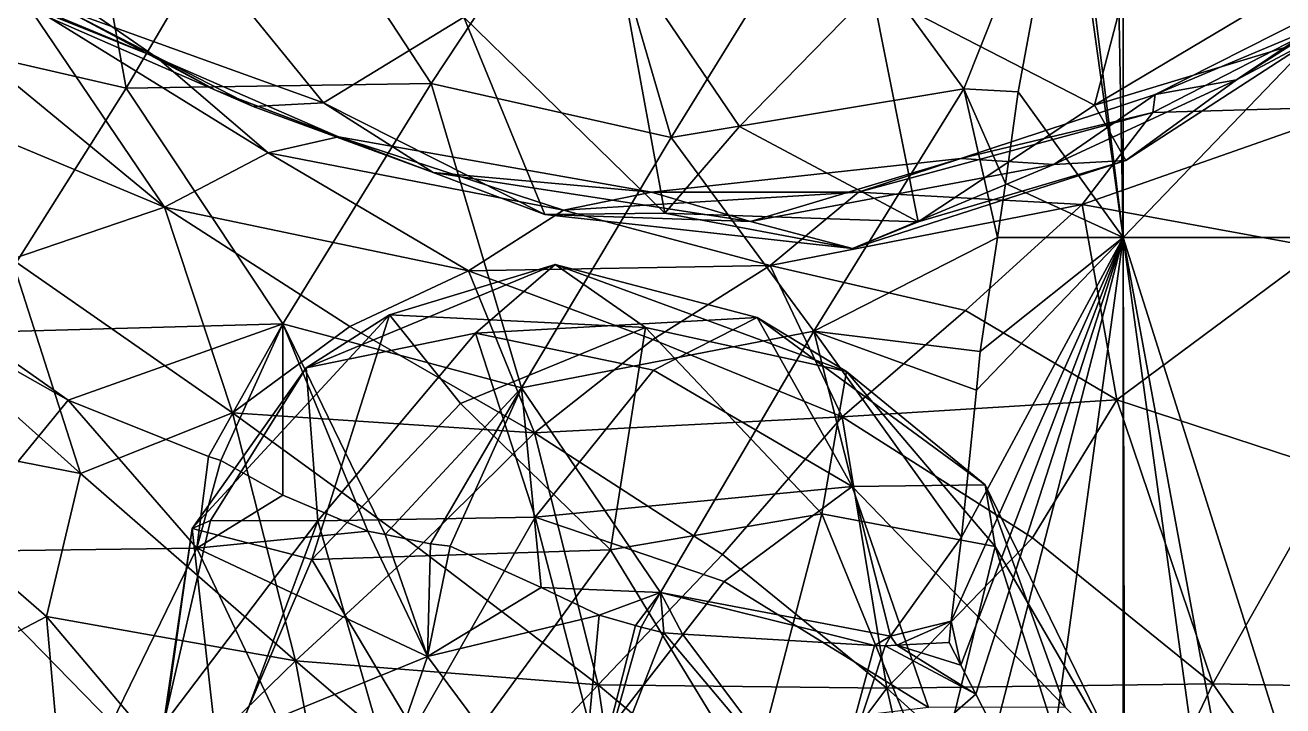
# Model space of a CAD drawing. Extents: x 373697 to 374058, y 6959904 to 6960301.
# Drawn here: x 373794.1 to 373817.19, y 6959956.57 to 6959969.06 of the extents above; entities that cross this region are included whole.
import ezdxf

# ---------------------------------------------------------------- set-up
doc = ezdxf.new("R2010")
doc.units = 0
doc.layers.add('Bht_Fk', color=7, linetype='CONTINUOUS')

msp = doc.modelspace()

# ---------------------------------------------------------------- linework, layer by layer
at = {"layer": 'Bht_Fk'}
for points in [[(373814.255, 6959965.161, 231.517), (373814.255, 6959977.566, 231.517), (373843.587, 6959995.65, 231.517)], [(373843.587, 6959995.65, 231.517), (373843.587, 6959965.161, 231.517), (373814.255, 6959965.161, 231.517)], [(373814.255, 6959965.161, 231.517), (373814.041, 6959976.724, 231.517), (373814.255, 6959977.566, 231.517)], [(373814.255, 6959965.161, 231.517), (373813.284, 6959972.993, 231.517), (373814.041, 6959976.724, 231.517)], [(373792.274, 6959968.743, 222.555), (373789.205, 6959972.394, 221.169), (373795.016, 6959973.03, 223.37)], [(373795.954, 6959967.897, 224.098), (373792.274, 6959968.743, 222.555), (373795.016, 6959973.03, 223.37)], [(373795.954, 6959967.897, 224.098), (373795.016, 6959973.03, 223.37), (373798.623, 6959972.45, 224.885)], [(373814.255, 6959965.161, 231.517), (373813.214, 6959972.623, 231.517), (373813.284, 6959972.993, 231.517)], [(373808.716, 6959971.468, 229.434), (373813.214, 6959972.623, 231.517), (373811.327, 6959967.884, 231.006)], [(373813.214, 6959972.623, 231.517), (373812.326, 6959967.832, 231.517), (373811.327, 6959967.884, 231.006)], [(373813.214, 6959972.623, 231.517), (373814.255, 6959965.161, 231.517), (373812.326, 6959967.832, 231.517)], [(373795.954, 6959967.897, 224.098), (373798.623, 6959972.45, 224.885), (373801.549, 6959967.985, 226.471)], [(373801.549, 6959967.985, 226.471), (373798.623, 6959972.45, 224.885), (373804.406, 6959972.309, 227.382)], [(373801.549, 6959967.985, 226.471), (373804.406, 6959972.309, 227.382), (373805.958, 6959966.993, 228.512)], [(373808.716, 6959971.468, 229.434), (373805.958, 6959966.993, 228.512), (373804.406, 6959972.309, 227.382)], [(373808.716, 6959971.468, 229.434), (373811.327, 6959967.884, 231.006), (373805.958, 6959966.993, 228.512)], [(373791.036, 6959971.249, 193.526), (373793.381, 6959968.405, 194.357), (373794.123, 6959969.454, 193.276)], [(373794.123, 6959969.454, 193.276), (373796.521, 6959968.455, 192.257), (373792.583, 6959971.172, 191.28)], [(373793.057, 6959969.845, 189.887), (373792.583, 6959971.172, 191.28), (373796.521, 6959968.455, 192.257)], [(373816.335, 6959968.051, 196.854), (373820.52, 6959970.726, 197.862), (373817.747, 6959968.802, 195.245)], [(373816.335, 6959968.051, 196.854), (373819.287, 6959970.032, 199.191), (373820.52, 6959970.726, 197.862)], [(373805.84, 6959965.604, 190.415), (373804.936, 6959970.553, 189.033), (373802.15, 6959969.203, 189.023)], [(373804.936, 6959970.553, 189.033), (373807.209, 6959967.193, 189.659), (373809.646, 6959969.692, 189.72)], [(373805.84, 6959965.604, 190.415), (373807.209, 6959967.193, 189.659), (373804.936, 6959970.553, 189.033)], [(373809.646, 6959969.692, 189.72), (373813.726, 6959967.587, 192.051), (373814.478, 6959970.44, 191.399)], [(373813.726, 6959967.587, 192.051), (373818.135, 6959970.21, 193.891), (373814.478, 6959970.44, 191.399)], [(373799.572, 6959967.629, 189.669), (373797.448, 6959970.244, 188.339), (373794.836, 6959969.338, 188.54)], [(373802.15, 6959969.203, 189.023), (373797.448, 6959970.244, 188.339), (373799.572, 6959967.629, 189.669)], [(373817.747, 6959968.802, 195.245), (373818.135, 6959970.21, 193.891), (373813.726, 6959967.587, 192.051)], [(373818.135, 6959969.168, 200.474), (373819.287, 6959970.032, 199.191), (373814.843, 6959967.781, 198.202)], [(373819.287, 6959970.032, 199.191), (373816.335, 6959968.051, 196.854), (373814.843, 6959967.781, 198.202)], [(373793.057, 6959969.845, 189.887), (373797.589, 6959967.862, 191.16), (373794.836, 6959969.338, 188.54)], [(373797.589, 6959967.862, 191.16), (373793.057, 6959969.845, 189.887), (373796.521, 6959968.455, 192.257)], [(373807.209, 6959967.193, 189.659), (373810.494, 6959965.449, 191.623), (373809.646, 6959969.692, 189.72)], [(373810.494, 6959965.449, 191.623), (373813.726, 6959967.587, 192.051), (373809.646, 6959969.692, 189.72)], [(373793.381, 6959968.405, 194.357), (373796.656, 6959965.713, 195.909), (373794.123, 6959969.454, 193.276)], [(373796.656, 6959965.713, 195.909), (373798.561, 6959966.711, 194.876), (373794.123, 6959969.454, 193.276)], [(373794.123, 6959969.454, 193.276), (373798.561, 6959966.711, 194.876), (373796.521, 6959968.455, 192.257)], [(373797.589, 6959967.862, 191.16), (373798.28, 6959967.561, 190.503), (373794.836, 6959969.338, 188.54)], [(373798.28, 6959967.561, 190.503), (373799.572, 6959967.629, 189.669), (373794.836, 6959969.338, 188.54)], [(373799.572, 6959967.629, 189.669), (373803.636, 6959965.581, 191.108), (373802.15, 6959969.203, 189.023)], [(373803.636, 6959965.581, 191.108), (373805.84, 6959965.604, 190.415), (373802.15, 6959969.203, 189.023)], [(373814.797, 6959967.454, 199.867), (373818.135, 6959969.168, 200.474), (373814.843, 6959967.781, 198.202)], [(373818.135, 6959969.168, 200.474), (373814.797, 6959967.454, 199.867), (373818.631, 6959967.562, 202.628)], [(373793.121, 6959963.413, 223.079), (373792.274, 6959968.743, 222.555), (373795.954, 6959967.897, 224.098)], [(373817.747, 6959968.802, 195.245), (373813.726, 6959967.587, 192.051), (373814.306, 6959966.572, 194.263)], [(373814.306, 6959966.572, 194.263), (373816.335, 6959968.051, 196.854), (373817.747, 6959968.802, 195.245)], [(373796.656, 6959965.713, 195.909), (373793.381, 6959968.405, 194.357), (373791.918, 6959967.691, 194.904)], [(373799.847, 6959967.004, 193.43), (373796.521, 6959968.455, 192.257), (373798.561, 6959966.711, 194.876)], [(373799.847, 6959967.004, 193.43), (373797.589, 6959967.862, 191.16), (373796.521, 6959968.455, 192.257)], [(373793.121, 6959963.413, 223.079), (373795.954, 6959967.897, 224.098), (373798.83, 6959963.577, 225.514)], [(373798.83, 6959963.577, 225.514), (373795.954, 6959967.897, 224.098), (373801.549, 6959967.985, 226.471)], [(373798.83, 6959963.577, 225.514), (373801.549, 6959967.985, 226.471), (373803.208, 6959962.403, 227.513)], [(373803.208, 6959962.403, 227.513), (373801.549, 6959967.985, 226.471), (373805.958, 6959966.993, 228.512)], [(373816.335, 6959968.051, 196.854), (373812.983, 6959966.5, 195.589), (373814.843, 6959967.781, 198.202)], [(373816.335, 6959968.051, 196.854), (373814.306, 6959966.572, 194.263), (373812.983, 6959966.5, 195.589)], [(373791.918, 6959967.691, 194.904), (373793.852, 6959964.761, 196.339), (373796.656, 6959965.713, 195.909)], [(373801.59, 6959966.353, 192.25), (373797.589, 6959967.862, 191.16), (373799.847, 6959967.004, 193.43)], [(373801.59, 6959966.353, 192.25), (373798.28, 6959967.561, 190.503), (373797.589, 6959967.862, 191.16)], [(373811.327, 6959967.884, 231.006), (373808.575, 6959963.438, 229.974), (373805.958, 6959966.993, 228.512)], [(373808.575, 6959963.438, 229.974), (373811.327, 6959967.884, 231.006), (373811.948, 6959965.161, 231.517)], [(373811.272, 6959966.606, 196.764), (373814.797, 6959967.454, 199.867), (373814.843, 6959967.781, 198.202)], [(373814.843, 6959967.781, 198.202), (373812.983, 6959966.5, 195.589), (373811.272, 6959966.606, 196.764)], [(373811.948, 6959965.161, 231.517), (373811.327, 6959967.884, 231.006), (373812.096, 6959966.147, 231.517)], [(373811.327, 6959967.884, 231.006), (373812.326, 6959967.832, 231.517), (373812.096, 6959966.147, 231.517)], [(373812.326, 6959967.832, 231.517), (373814.255, 6959965.161, 231.517), (373812.096, 6959966.147, 231.517)], [(373798.28, 6959967.561, 190.503), (373801.59, 6959966.353, 192.25), (373799.572, 6959967.629, 189.669)], [(373799.572, 6959967.629, 189.669), (373801.59, 6959966.353, 192.25), (373803.636, 6959965.581, 191.108)], [(373813.502, 6959965.762, 200.843), (373814.797, 6959967.454, 199.867), (373809.397, 6959965.989, 198.019)], [(373814.797, 6959967.454, 199.867), (373811.272, 6959966.606, 196.764), (373809.397, 6959965.989, 198.019)], [(373810.494, 6959965.449, 191.623), (373814.306, 6959966.572, 194.263), (373813.726, 6959967.587, 192.051)], [(373813.502, 6959965.762, 200.843), (373818.631, 6959967.562, 202.628), (373814.797, 6959967.454, 199.867)], [(373813.502, 6959965.762, 200.843), (373817.891, 6959964.966, 203.535), (373818.631, 6959967.562, 202.628)], [(373803.98, 6959965.663, 196.395), (373799.847, 6959967.004, 193.43), (373798.561, 6959966.711, 194.876)], [(373803.98, 6959965.663, 196.395), (373805.596, 6959965.993, 195.096), (373799.847, 6959967.004, 193.43)], [(373805.596, 6959965.993, 195.096), (373801.59, 6959966.353, 192.25), (373799.847, 6959967.004, 193.43)], [(373805.958, 6959966.993, 228.512), (373808.575, 6959963.438, 229.974), (373803.208, 6959962.403, 227.513)], [(373810.494, 6959965.449, 191.623), (373807.209, 6959967.193, 189.659), (373805.84, 6959965.604, 190.415)], [(373802.237, 6959964.547, 197.372), (373798.561, 6959966.711, 194.876), (373796.656, 6959965.713, 195.909)], [(373802.237, 6959964.547, 197.372), (373803.98, 6959965.663, 196.395), (373798.561, 6959966.711, 194.876)], [(373809.397, 6959965.989, 198.019), (373811.272, 6959966.606, 196.764), (373805.596, 6959965.993, 195.096)], [(373811.272, 6959966.606, 196.764), (373807.411, 6959965.454, 193.775), (373805.596, 6959965.993, 195.096)], [(373812.983, 6959966.5, 195.589), (373807.411, 6959965.454, 193.775), (373811.272, 6959966.606, 196.764)], [(373809.284, 6959964.957, 192.796), (373812.983, 6959966.5, 195.589), (373814.306, 6959966.572, 194.263)], [(373814.306, 6959966.572, 194.263), (373810.494, 6959965.449, 191.623), (373809.284, 6959964.957, 192.796)], [(373805.596, 6959965.993, 195.096), (373807.411, 6959965.454, 193.775), (373801.59, 6959966.353, 192.25)], [(373807.411, 6959965.454, 193.775), (373803.636, 6959965.581, 191.108), (373801.59, 6959966.353, 192.25)], [(373809.284, 6959964.957, 192.796), (373807.411, 6959965.454, 193.775), (373812.983, 6959966.5, 195.589)], [(373814.255, 6959965.161, 231.517), (373811.948, 6959965.161, 231.517), (373812.096, 6959966.147, 231.517)], [(373809.397, 6959965.989, 198.019), (373805.596, 6959965.993, 195.096), (373803.98, 6959965.663, 196.395)], [(373807.777, 6959964.643, 198.974), (373809.397, 6959965.989, 198.019), (373803.98, 6959965.663, 196.395)], [(373807.777, 6959964.643, 198.974), (373813.502, 6959965.762, 200.843), (373809.397, 6959965.989, 198.019)], [(373793.852, 6959964.761, 196.339), (373797.901, 6959961.939, 198.077), (373796.656, 6959965.713, 195.909)], [(373796.656, 6959965.713, 195.909), (373800.058, 6959963.524, 197.67), (373802.237, 6959964.547, 197.372)], [(373797.901, 6959961.939, 198.077), (373800.058, 6959963.524, 197.67), (373796.656, 6959965.713, 195.909)], [(373807.777, 6959964.643, 198.974), (373803.98, 6959965.663, 196.395), (373802.237, 6959964.547, 197.372)], [(373809.284, 6959964.957, 192.796), (373805.84, 6959965.604, 190.415), (373803.636, 6959965.581, 191.108)], [(373809.284, 6959964.957, 192.796), (373803.636, 6959965.581, 191.108), (373807.411, 6959965.454, 193.775)], [(373805.84, 6959965.604, 190.415), (373809.284, 6959964.957, 192.796), (373810.494, 6959965.449, 191.623)], [(373811.36, 6959963.822, 201.076), (373813.502, 6959965.762, 200.843), (373807.777, 6959964.643, 198.974)], [(373811.36, 6959963.822, 201.076), (373814.141, 6959962.181, 202.896), (373813.502, 6959965.762, 200.843)], [(373817.891, 6959964.966, 203.535), (373813.502, 6959965.762, 200.843), (373814.141, 6959962.181, 202.896)], [(373808.575, 6959963.438, 229.974), (373811.948, 6959965.161, 231.517), (373811.632, 6959963.068, 231.517)], [(373814.255, 6959965.161, 231.517), (373811.276, 6959957.313, 231.517), (373811.098, 6959958.118, 231.517)], [(373811.098, 6959958.118, 231.517), (373811.286, 6959959.66, 231.517), (373814.255, 6959965.161, 231.517)], [(373811.276, 6959957.313, 231.517), (373814.255, 6959965.161, 231.517), (373811.552, 6959956.777, 231.517)], [(373811.286, 6959959.66, 231.517), (373811.56, 6959962.359, 231.517), (373814.255, 6959965.161, 231.517)], [(373811.552, 6959956.777, 231.517), (373814.255, 6959965.161, 231.517), (373811.905, 6959956.091, 231.517)], [(373811.56, 6959962.359, 231.517), (373811.632, 6959963.068, 231.517), (373814.255, 6959965.161, 231.517)], [(373811.632, 6959963.068, 231.517), (373811.948, 6959965.161, 231.517), (373814.255, 6959965.161, 231.517)], [(373814.255, 6959965.161, 231.517), (373812.793, 6959954.533, 231.517), (373811.905, 6959956.091, 231.517)], [(373814.255, 6959965.161, 231.517), (373814.255, 6959952.437, 231.517), (373812.793, 6959954.533, 231.517)], [(373814.283, 6959952.398, 231.517), (373814.255, 6959952.437, 231.517), (373814.255, 6959965.161, 231.517)], [(373816.324, 6959950.14, 231.517), (373814.283, 6959952.398, 231.517), (373814.255, 6959965.161, 231.517)], [(373817.177, 6959949.33, 231.517), (373816.324, 6959950.14, 231.517), (373814.255, 6959965.161, 231.517)], [(373819.997, 6959947.011, 231.517), (373817.177, 6959949.33, 231.517), (373814.255, 6959965.161, 231.517)], [(373819.997, 6959947.011, 231.517), (373814.255, 6959965.161, 231.517), (373843.587, 6959965.161, 231.517)], [(373814.141, 6959962.181, 202.896), (373818.115, 6959960.878, 204.765), (373817.891, 6959964.966, 203.535)], [(373792.63, 6959963.05, 196.97), (373795.11, 6959960.829, 198.079), (373793.852, 6959964.761, 196.339)], [(373797.901, 6959961.939, 198.077), (373793.852, 6959964.761, 196.339), (373795.11, 6959960.829, 198.079)], [(373799.259, 6959962.768, 177.964), (373800.786, 6959963.738, 177.118), (373803.827, 6959964.665, 179.428)], [(373802.366, 6959963.403, 180.364), (373799.259, 6959962.768, 177.964), (373803.827, 6959964.665, 179.428)], [(373805.486, 6959963.509, 178.3), (373803.827, 6959964.665, 179.428), (373800.786, 6959963.738, 177.118)], [(373807.538, 6959963.692, 181.994), (373802.366, 6959963.403, 180.364), (373803.827, 6959964.665, 179.428)], [(373803.827, 6959964.665, 179.428), (373805.486, 6959963.509, 178.3), (373809.177, 6959962.701, 180.758)], [(373807.538, 6959963.692, 181.994), (373803.827, 6959964.665, 179.428), (373809.177, 6959962.701, 180.758)], [(373800.058, 6959963.524, 197.67), (373803.448, 6959961.577, 199.44), (373802.237, 6959964.547, 197.372)], [(373805.618, 6959963.29, 199.195), (373807.777, 6959964.643, 198.974), (373802.237, 6959964.547, 197.372)], [(373803.448, 6959961.577, 199.44), (373805.618, 6959963.29, 199.195), (373802.237, 6959964.547, 197.372)], [(373809.094, 6959961.87, 201.079), (373807.777, 6959964.643, 198.974), (373805.618, 6959963.29, 199.195)], [(373809.094, 6959961.87, 201.079), (373811.36, 6959963.822, 201.076), (373807.777, 6959964.643, 198.974)], [(373797.163, 6959959.821, 175.605), (373799.359, 6959959.249, 174.888), (373800.786, 6959963.738, 177.118)], [(373799.259, 6959962.768, 177.964), (373797.163, 6959959.821, 175.605), (373800.786, 6959963.738, 177.118)], [(373799.359, 6959959.249, 174.888), (373802.092, 6959962.115, 176.164), (373800.786, 6959963.738, 177.118)], [(373800.786, 6959963.738, 177.118), (373802.092, 6959962.115, 176.164), (373805.486, 6959963.509, 178.3)], [(373809.094, 6959961.87, 201.079), (373814.141, 6959962.181, 202.896), (373811.36, 6959963.822, 201.076)], [(373794.888, 6959962.173, 223.86), (373793.121, 6959963.413, 223.079), (373798.83, 6959963.577, 225.514)], [(373797.463, 6959961.139, 224.981), (373794.888, 6959962.173, 223.86), (373798.83, 6959963.577, 225.514)], [(373798.83, 6959963.577, 225.514), (373797.687, 6959961.07, 225.083), (373797.463, 6959961.139, 224.981)], [(373798.83, 6959963.577, 225.514), (373798.829, 6959960.429, 225.616), (373797.687, 6959961.07, 225.083)], [(373797.901, 6959961.939, 198.077), (373803.448, 6959961.577, 199.44), (373800.058, 6959963.524, 197.67)], [(373798.83, 6959963.577, 225.514), (373800.388, 6959959.772, 226.336), (373798.829, 6959960.429, 225.616)], [(373798.83, 6959963.577, 225.514), (373800.709, 6959959.707, 226.482), (373800.388, 6959959.772, 226.336)], [(373800.709, 6959959.707, 226.482), (373798.83, 6959963.577, 225.514), (373803.208, 6959962.403, 227.513)], [(373802.092, 6959962.115, 176.164), (373804.842, 6959959.426, 176.501), (373805.486, 6959963.509, 178.3)], [(373805.634, 6959962.724, 182.49), (373802.366, 6959963.403, 180.364), (373807.538, 6959963.692, 181.994)], [(373808.721, 6959960.09, 178.763), (373805.486, 6959963.509, 178.3), (373804.842, 6959959.426, 176.501)], [(373808.721, 6959960.09, 178.763), (373809.177, 6959962.701, 180.758), (373805.486, 6959963.509, 178.3)], [(373805.634, 6959962.724, 182.49), (373807.538, 6959963.692, 181.994), (373809.277, 6959960.589, 184.394)], [(373807.538, 6959963.692, 181.994), (373811.721, 6959960.619, 183.476), (373809.277, 6959960.589, 184.394)], [(373811.721, 6959960.619, 183.476), (373807.538, 6959963.692, 181.994), (373809.177, 6959962.701, 180.758)], [(373794.888, 6959962.173, 223.86), (373793.483, 6959962.962, 223.243), (373793.121, 6959963.413, 223.079)], [(373799.259, 6959962.768, 177.964), (373802.366, 6959963.403, 180.364), (373799.47, 6959959.962, 179.603)], [(373802.366, 6959963.403, 180.364), (373803.461, 6959960.03, 182.442), (373799.47, 6959959.962, 179.603)], [(373805.634, 6959962.724, 182.49), (373803.461, 6959960.03, 182.442), (373802.366, 6959963.403, 180.364)], [(373808.575, 6959963.438, 229.974), (373805.761, 6959958.643, 228.865), (373803.208, 6959962.403, 227.513)], [(373803.448, 6959961.577, 199.44), (373809.094, 6959961.87, 201.079), (373805.618, 6959963.29, 199.195)], [(373808.575, 6959963.438, 229.974), (373809.982, 6959957.841, 230.959), (373805.761, 6959958.643, 228.865)], [(373808.575, 6959963.438, 229.974), (373811.632, 6959963.068, 231.517), (373811.56, 6959962.359, 231.517)], [(373811.56, 6959962.359, 231.517), (373811.286, 6959959.66, 231.517), (373808.575, 6959963.438, 229.974)], [(373808.575, 6959963.438, 229.974), (373811.286, 6959959.66, 231.517), (373809.982, 6959957.841, 230.959)], [(373795.11, 6959960.829, 198.079), (373792.63, 6959963.05, 196.97), (373790.41, 6959961.743, 197.234)], [(373792.612, 6959959.4, 221.547), (373793.483, 6959962.962, 223.243), (373794.888, 6959962.173, 223.86)], [(373799.259, 6959962.768, 177.964), (373797.5, 6959959.967, 177.386), (373797.163, 6959959.821, 175.605)], [(373797.5, 6959959.967, 177.386), (373799.259, 6959962.768, 177.964), (373799.47, 6959959.962, 179.603)], [(373803.461, 6959960.03, 182.442), (373805.634, 6959962.724, 182.49), (373809.277, 6959960.589, 184.394)], [(373811.906, 6959959.488, 181.56), (373809.177, 6959962.701, 180.758), (373808.721, 6959960.09, 178.763)], [(373811.721, 6959960.619, 183.476), (373809.177, 6959962.701, 180.758), (373811.906, 6959959.488, 181.56)], [(373800.709, 6959959.707, 226.482), (373803.208, 6959962.403, 227.513), (373801.538, 6959959.54, 226.858)], [(373801.538, 6959959.54, 226.858), (373803.208, 6959962.403, 227.513), (373801.902, 6959959.493, 227.03)], [(373803.572, 6959958.736, 227.841), (373801.902, 6959959.493, 227.03), (373803.208, 6959962.403, 227.513)], [(373803.572, 6959958.736, 227.841), (373803.208, 6959962.403, 227.513), (373805.761, 6959958.643, 228.865)], [(373792.612, 6959959.4, 221.547), (373794.888, 6959962.173, 223.86), (373797.25, 6959959.456, 224.444)], [(373794.888, 6959962.173, 223.86), (373797.463, 6959961.139, 224.981), (373797.25, 6959959.456, 224.444)], [(373812.588, 6959959.645, 203.081), (373814.141, 6959962.181, 202.896), (373809.094, 6959961.87, 201.079)], [(373814.141, 6959962.181, 202.896), (373812.588, 6959959.645, 203.081), (373815.904, 6959956.967, 204.653)], [(373814.141, 6959962.181, 202.896), (373815.904, 6959956.967, 204.653), (373818.115, 6959960.878, 204.765)], [(373797.901, 6959961.939, 198.077), (373795.11, 6959960.829, 198.079), (373799.062, 6959957.39, 199.883)], [(373797.901, 6959961.939, 198.077), (373801.313, 6959959.464, 199.729), (373803.448, 6959961.577, 199.44)], [(373799.062, 6959957.39, 199.883), (373801.313, 6959959.464, 199.729), (373797.901, 6959961.939, 198.077)], [(373799.359, 6959959.249, 174.888), (373804.842, 6959959.426, 176.501), (373802.092, 6959962.115, 176.164)], [(373791.404, 6959956.587, 199.045), (373794.489, 6959958.203, 198.856), (373790.41, 6959961.743, 197.234)], [(373794.489, 6959958.203, 198.856), (373795.11, 6959960.829, 198.079), (373790.41, 6959961.743, 197.234)], [(373806.901, 6959959.345, 201.308), (373809.094, 6959961.87, 201.079), (373803.448, 6959961.577, 199.44)], [(373806.901, 6959959.345, 201.308), (373809.916, 6959956.89, 202.873), (373809.094, 6959961.87, 201.079)], [(373809.916, 6959956.89, 202.873), (373812.588, 6959959.645, 203.081), (373809.094, 6959961.87, 201.079)], [(373804.617, 6959956.95, 201.343), (373803.448, 6959961.577, 199.44), (373801.313, 6959959.464, 199.729)], [(373806.901, 6959959.345, 201.308), (373803.448, 6959961.577, 199.44), (373804.617, 6959956.95, 201.343)], [(373797.463, 6959961.139, 224.981), (373797.687, 6959961.07, 225.083), (373797.25, 6959959.456, 224.444)], [(373797.687, 6959961.07, 225.083), (373798.829, 6959960.429, 225.616), (373797.25, 6959959.456, 224.444)], [(373799.062, 6959957.39, 199.883), (373795.11, 6959960.829, 198.079), (373794.489, 6959958.203, 198.856)], [(373821.718, 6959956.856, 206.302), (373818.115, 6959960.878, 204.765), (373815.904, 6959956.967, 204.653)], [(373806.933, 6959958.849, 184.635), (373803.461, 6959960.03, 182.442), (373809.277, 6959960.589, 184.394)], [(373810.679, 6959956.535, 186.32), (373806.933, 6959958.849, 184.635), (373809.277, 6959960.589, 184.394)], [(373811.721, 6959960.619, 183.476), (373813.193, 6959956.543, 185.542), (373809.277, 6959960.589, 184.394)], [(373813.193, 6959956.543, 185.542), (373810.679, 6959956.535, 186.32), (373809.277, 6959960.589, 184.394)], [(373811.721, 6959960.619, 183.476), (373811.906, 6959959.488, 181.56), (373814.224, 6959955.491, 183.81)], [(373814.224, 6959955.491, 183.81), (373813.193, 6959956.543, 185.542), (373811.721, 6959960.619, 183.476)], [(373798.829, 6959960.429, 225.616), (373800.388, 6959959.772, 226.336), (373797.25, 6959959.456, 224.444)], [(373807.439, 6959955.175, 177.39), (373808.721, 6959960.09, 178.763), (373804.842, 6959959.426, 176.501)], [(373808.721, 6959960.09, 178.763), (373807.439, 6959955.175, 177.39), (373810.809, 6959954.991, 179.51)], [(373810.809, 6959954.991, 179.51), (373811.906, 6959959.488, 181.56), (373808.721, 6959960.09, 178.763)], [(373796.538, 6959955.384, 175.296), (373797.163, 6959959.821, 175.605), (373796.636, 6959956.224, 176.763)], [(373796.538, 6959955.384, 175.296), (373797.673, 6959955.301, 174.631), (373797.163, 6959959.821, 175.605)], [(373797.5, 6959959.967, 177.386), (373799.47, 6959959.962, 179.603), (373796.636, 6959956.224, 176.763)], [(373796.636, 6959956.224, 176.763), (373797.163, 6959959.821, 175.605), (373797.5, 6959959.967, 177.386)], [(373797.842, 6959955.579, 178.678), (373796.636, 6959956.224, 176.763), (373799.47, 6959959.962, 179.603)], [(373797.673, 6959955.301, 174.631), (373799.359, 6959959.249, 174.888), (373797.163, 6959959.821, 175.605)], [(373800.79, 6959955.365, 181.477), (373797.842, 6959955.579, 178.678), (373799.47, 6959959.962, 179.603)], [(373803.461, 6959960.03, 182.442), (373800.79, 6959955.365, 181.477), (373799.47, 6959959.962, 179.603)], [(373800.79, 6959955.365, 181.477), (373803.461, 6959960.03, 182.442), (373804.562, 6959955.805, 184.4)], [(373804.562, 6959955.805, 184.4), (373803.461, 6959960.03, 182.442), (373806.933, 6959958.849, 184.635)], [(373800.388, 6959959.772, 226.336), (373801.483, 6959957.473, 226.345), (373797.25, 6959959.456, 224.444)], [(373800.709, 6959959.707, 226.482), (373801.483, 6959957.473, 226.345), (373800.388, 6959959.772, 226.336)], [(373801.538, 6959959.54, 226.858), (373801.483, 6959957.473, 226.345), (373800.709, 6959959.707, 226.482)], [(373812.588, 6959959.645, 203.081), (373809.916, 6959956.89, 202.873), (373815.904, 6959956.967, 204.653)], [(373809.982, 6959957.841, 230.959), (373811.286, 6959959.66, 231.517), (373811.098, 6959958.118, 231.517)], [(373797.25, 6959959.456, 224.444), (373795.686, 6959956.255, 222.07), (373792.612, 6959959.4, 221.547)], [(373795.686, 6959956.255, 222.07), (373792.852, 6959956.502, 219.965), (373792.612, 6959959.4, 221.547)], [(373798.732, 6959956.348, 224.246), (373795.686, 6959956.255, 222.07), (373797.25, 6959959.456, 224.444)], [(373798.732, 6959956.348, 224.246), (373797.25, 6959959.456, 224.444), (373801.483, 6959957.473, 226.345)], [(373801.313, 6959959.464, 199.729), (373799.062, 6959957.39, 199.883), (373804.617, 6959956.95, 201.343)], [(373801.768, 6959955.219, 175.06), (373804.842, 6959959.426, 176.501), (373799.359, 6959959.249, 174.888)], [(373801.483, 6959957.473, 226.345), (373801.538, 6959959.54, 226.858), (373801.902, 6959959.493, 227.03)], [(373801.902, 6959959.493, 227.03), (373803.572, 6959958.736, 227.841), (373801.483, 6959957.473, 226.345)], [(373807.439, 6959955.175, 177.39), (373804.842, 6959959.426, 176.501), (373801.768, 6959955.219, 175.06)], [(373813.237, 6959955.299, 181.77), (373811.906, 6959959.488, 181.56), (373810.809, 6959954.991, 179.51)], [(373814.224, 6959955.491, 183.81), (373811.906, 6959959.488, 181.56), (373813.237, 6959955.299, 181.77)], [(373801.768, 6959955.219, 175.06), (373799.359, 6959959.249, 174.888), (373797.673, 6959955.301, 174.631)], [(373809.916, 6959956.89, 202.873), (373806.901, 6959959.345, 201.308), (373804.617, 6959956.95, 201.343)], [(373803.572, 6959958.736, 227.841), (373804.636, 6959958.226, 228.352), (373801.483, 6959957.473, 226.345)], [(373803.572, 6959958.736, 227.841), (373805.761, 6959958.643, 228.865), (373804.636, 6959958.226, 228.352)], [(373810.679, 6959956.535, 186.32), (373804.562, 6959955.805, 184.4), (373806.933, 6959958.849, 184.635)], [(373804.636, 6959958.226, 228.352), (373805.761, 6959958.643, 228.865), (373805.302, 6959958.04, 228.667)], [(373805.302, 6959958.04, 228.667), (373805.761, 6959958.643, 228.865), (373805.408, 6959958.007, 228.718)], [(373805.408, 6959958.007, 228.718), (373805.761, 6959958.643, 228.865), (373805.821, 6959957.904, 228.923)], [(373805.821, 6959957.904, 228.923), (373805.761, 6959958.643, 228.865), (373806.168, 6959957.88, 229.092)], [(373805.761, 6959958.643, 228.865), (373809.692, 6959957.672, 230.823), (373806.168, 6959957.88, 229.092)], [(373809.982, 6959957.841, 230.959), (373809.692, 6959957.672, 230.823), (373805.761, 6959958.643, 228.865)], [(373794.932, 6959953.259, 200.547), (373794.489, 6959958.203, 198.856), (373791.404, 6959956.587, 199.045)], [(373794.932, 6959953.259, 200.547), (373796.932, 6959955.316, 200.113), (373794.489, 6959958.203, 198.856)], [(373796.932, 6959955.316, 200.113), (373799.062, 6959957.39, 199.883), (373794.489, 6959958.203, 198.856)], [(373801.483, 6959957.473, 226.345), (373804.636, 6959958.226, 228.352), (373804.217, 6959953.794, 226.731)], [(373805.302, 6959958.04, 228.667), (373804.217, 6959953.794, 226.731), (373804.636, 6959958.226, 228.352)], [(373805.302, 6959958.04, 228.667), (373805.408, 6959958.007, 228.718), (373804.217, 6959953.794, 226.731)], [(373804.217, 6959953.794, 226.731), (373805.408, 6959958.007, 228.718), (373805.821, 6959957.904, 228.923)], [(373809.982, 6959957.841, 230.959), (373811.098, 6959958.118, 231.517), (373810.097, 6959957.676, 231.025)], [(373811.063, 6959957.726, 231.517), (373810.097, 6959957.676, 231.025), (373811.098, 6959958.118, 231.517)], [(373811.098, 6959958.118, 231.517), (373811.276, 6959957.313, 231.517), (373811.063, 6959957.726, 231.517)], [(373808.795, 6959954.373, 229.536), (373804.217, 6959953.794, 226.731), (373805.821, 6959957.904, 228.923)], [(373805.821, 6959957.904, 228.923), (373806.168, 6959957.88, 229.092), (373808.795, 6959954.373, 229.536)], [(373806.168, 6959957.88, 229.092), (373809.692, 6959957.672, 230.823), (373808.795, 6959954.373, 229.536)], [(373809.982, 6959957.841, 230.959), (373809.883, 6959957.667, 230.917), (373809.692, 6959957.672, 230.823)], [(373809.982, 6959957.841, 230.959), (373810.097, 6959957.676, 231.025), (373809.883, 6959957.667, 230.917)], [(373809.692, 6959957.672, 230.823), (373809.883, 6959957.667, 230.917), (373808.795, 6959954.373, 229.536)], [(373808.795, 6959954.373, 229.536), (373809.883, 6959957.667, 230.917), (373811.552, 6959956.777, 231.517)], [(373811.552, 6959956.777, 231.517), (373809.883, 6959957.667, 230.917), (373810.097, 6959957.676, 231.025)], [(373810.097, 6959957.676, 231.025), (373811.063, 6959957.726, 231.517), (373811.276, 6959957.313, 231.517)], [(373811.552, 6959956.777, 231.517), (373810.097, 6959957.676, 231.025), (373811.276, 6959957.313, 231.517)], [(373799.935, 6959952.714, 201.428), (373799.062, 6959957.39, 199.883), (373796.932, 6959955.316, 200.113)], [(373800.144, 6959953.599, 223.949), (373798.732, 6959956.348, 224.246), (373801.483, 6959957.473, 226.345)], [(373802.367, 6959954.556, 201.395), (373799.062, 6959957.39, 199.883), (373799.935, 6959952.714, 201.428)], [(373804.617, 6959956.95, 201.343), (373799.062, 6959957.39, 199.883), (373802.367, 6959954.556, 201.395)], [(373804.217, 6959953.794, 226.731), (373800.144, 6959953.599, 223.949), (373801.483, 6959957.473, 226.345)], [(373802.367, 6959954.556, 201.395), (373805.364, 6959951.928, 202.779), (373804.617, 6959956.95, 201.343)], [(373805.364, 6959951.928, 202.779), (373807.898, 6959954.197, 202.863), (373804.617, 6959956.95, 201.343)], [(373807.898, 6959954.197, 202.863), (373809.916, 6959956.89, 202.873), (373804.617, 6959956.95, 201.343)], [(373809.916, 6959956.89, 202.873), (373807.898, 6959954.197, 202.863), (373811.031, 6959952.007, 204.056)], [(373815.904, 6959956.967, 204.653), (373809.916, 6959956.89, 202.873), (373814.071, 6959953.135, 204.579)], [(373809.916, 6959956.89, 202.873), (373811.031, 6959952.007, 204.056), (373814.071, 6959953.135, 204.579)], [(373819.316, 6959952.057, 205.613), (373815.904, 6959956.967, 204.653), (373814.071, 6959953.135, 204.579)], [(373821.718, 6959956.856, 206.302), (373815.904, 6959956.967, 204.653), (373819.316, 6959952.057, 205.613)], [(373792.253, 6959952.146, 200.794), (373794.932, 6959953.259, 200.547), (373791.404, 6959956.587, 199.045)], [(373808.795, 6959954.373, 229.536), (373811.552, 6959956.777, 231.517), (373811.905, 6959956.091, 231.517)]]:
    msp.add_3dface(points, dxfattribs=at)

doc.saveas('drawing.dxf')
